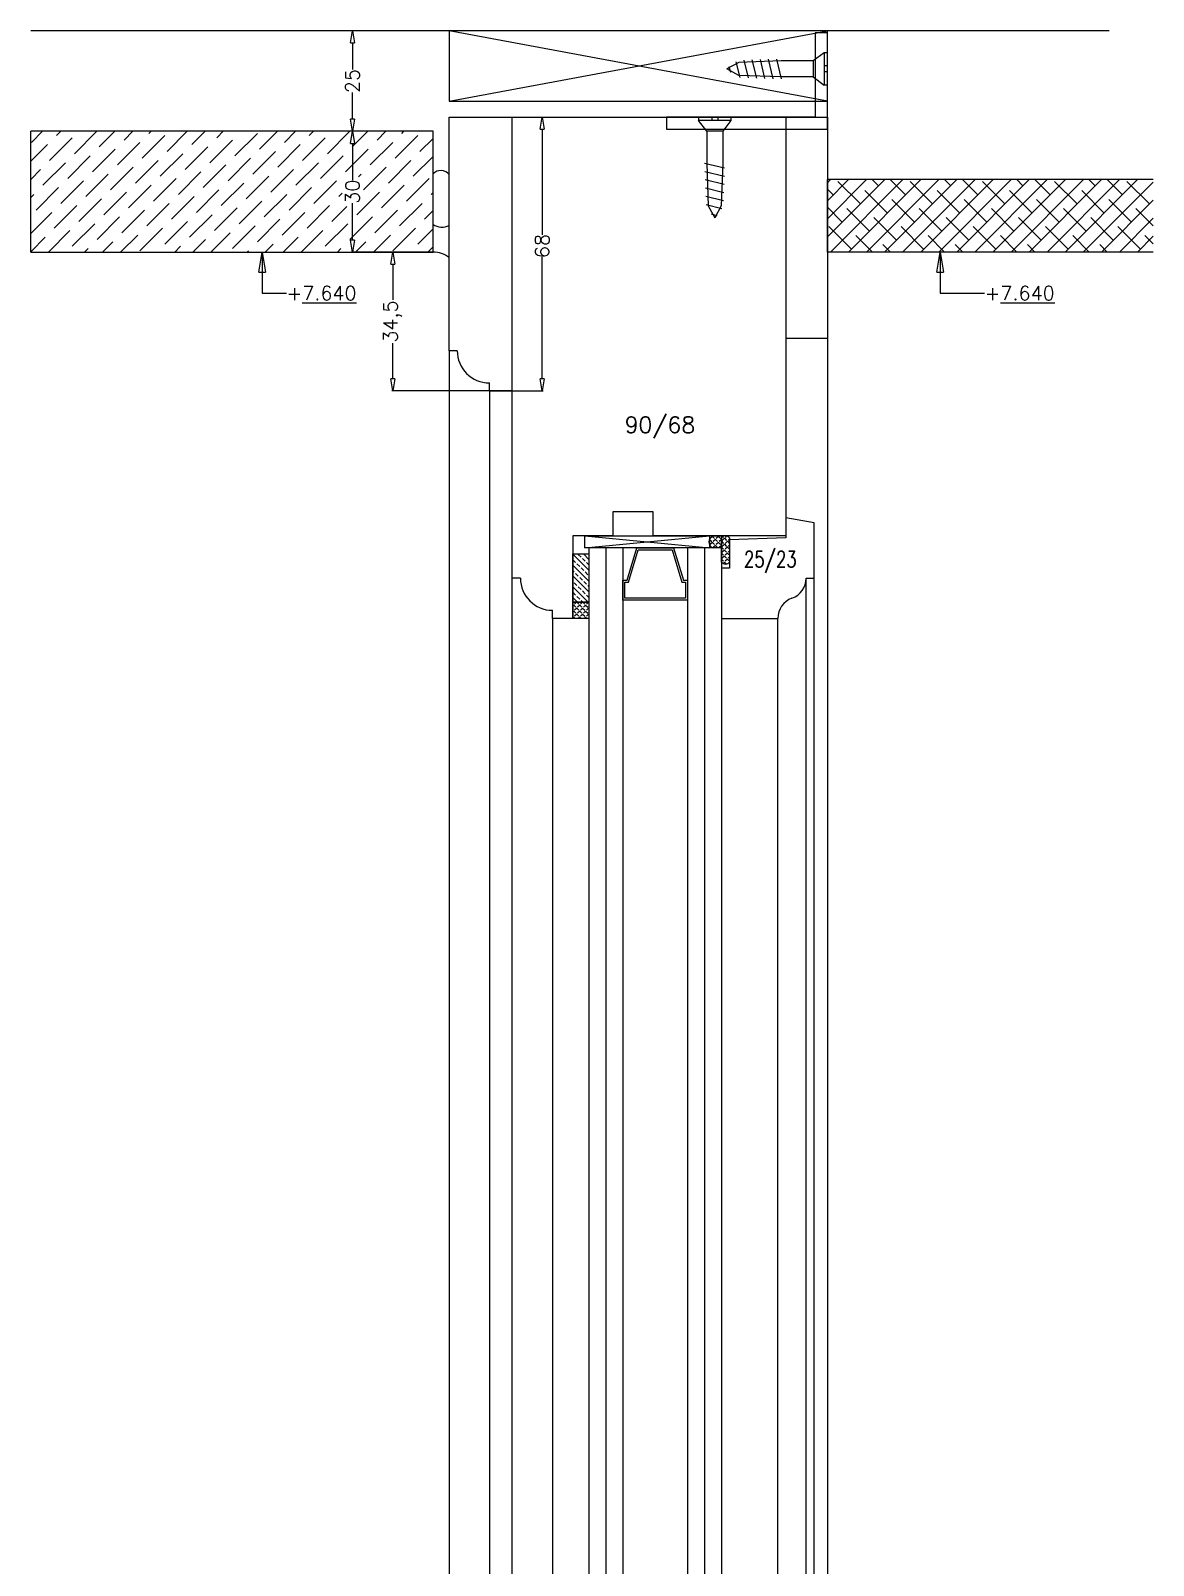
# Model space of a CAD drawing. Header units: millimetres. Extents: x 2806 to 10642, y -276 to 6064.
# Drawn here: x 8801.4 to 9080.4, y 5290.4 to 5671.6 of the extents above; entities that cross this region are included whole.
import ezdxf
from ezdxf.enums import TextEntityAlignment as Align

# ---------------------------------------------------------------- set-up
doc = ezdxf.new("R2010")
doc.units = ezdxf.units.MM
doc.layers.get('0').update_dxf_attribs({"color": 250})
doc.layers.add('dim', color=7, linetype='Continuous')
doc.styles.add('romans', font='romans.shx')
doc.dimstyles.new('Ech 1-1', dxfattribs={"dimtxt": 3.5, "dimasz": 3, "dimexe": 0.25, "dimexo": 0, "dimgap": 0.01, "dimtad": 0, "dimdec": 8, "dimzin": 12, "dimtxsty": 'romans', "dimblk": 'CLOSEDBLANK', "dimcen": 2.5, "dimclrd": 9, "dimclre": 9, "dimclrt": 6, "dimadec": 4, "dimazin": 3, "dimtfac": 1, "dimtdec": 8, "dimtmove": 0, "dimatfit": 3, "dimldrblk": 'CLOSEDBLANK', "dimfxl": 1, "dimarcsym": 0})

# ---------------------------------------------------------------- blocks, each defined once
blk = doc.blocks.new('_ClosedBlank')
at = {"color": 0, "linetype": 'ByBlock', "lineweight": -2}
for p, q in [((-1, 0.167), (0, 0)), ((-1, 0.167), (-1, -0.167)), ((0, 0), (-1, -0.167))]:
    blk.add_line(p, q, dxfattribs=at)
blk = doc.blocks.new('*D69')
at = {"layer": 'Defpoints', "color": 0, "transparency": 16777216}
for p in [(8901.44, 5646.62), (8881.44, 5616.62), (8901.44, 5616.62)]:
    blk.add_point(p, dxfattribs=at)
at = {"layer": 'dim', "color": 9, "lineweight": -2, "transparency": 16777216}
for p, q in [((8901.44, 5646.62), (8881.19, 5646.62)), ((8881.44, 5643.62), (8881.44, 5634.47)), ((8881.44, 5619.62), (8881.44, 5628.78)), ((8901.44, 5616.62), (8881.19, 5616.62))]:
    blk.add_line(p, q, dxfattribs=at)
at = {"layer": 'dim', "color": 9, "lineweight": -2, "transparency": 16777216, "xscale": 3, "yscale": 3, "zscale": 3}
for p, rotation in [((8881.44, 5646.62), 90), ((8881.44, 5616.62), 270)]:
    blk.add_blockref('_ClosedBlank', p, dxfattribs=dict(at, rotation=rotation))
at = {"layer": 'dim', "color": 6, "transparency": 16777216, "insert": (8881.44, 5631.62), "char_height": 3.5, "attachment_point": 5, "rotation": 90, "style": 'romans'}
blk.add_mtext('30', dxfattribs=at)
blk = doc.blocks.new('*D17')
at = {"layer": 'Defpoints', "color": 0, "transparency": 16777216}
for p in [(8891.41, 5616.62), (8901.44, 5616.62), (8915.44, 5582.12)]:
    blk.add_point(p, dxfattribs=at)
at = {"layer": 'dim', "color": 9, "lineweight": -2, "transparency": 16777216}
for p, q in [((8901.44, 5616.62), (8891.16, 5616.62)), ((8891.41, 5613.62), (8891.41, 5604.72)), ((8891.41, 5585.12), (8891.41, 5594.03)), ((8915.44, 5582.12), (8891.16, 5582.12))]:
    blk.add_line(p, q, dxfattribs=at)
at = {"layer": 'dim', "color": 9, "lineweight": -2, "transparency": 16777216, "xscale": 3, "yscale": 3, "zscale": 3}
for p, rotation in [((8891.41, 5616.62), 90), ((8891.41, 5582.12), 270)]:
    blk.add_blockref('_ClosedBlank', p, dxfattribs=dict(at, rotation=rotation))
at = {"layer": 'dim', "color": 6, "transparency": 16777216, "insert": (8891.41, 5599.37), "char_height": 3.5, "attachment_point": 5, "rotation": 90, "style": 'romans'}
blk.add_mtext('34,5', dxfattribs=at)
blk = doc.blocks.new('*D70')
at = {"layer": 'Defpoints', "color": 0, "transparency": 16777216}
for p in [(8881.44, 5671.62), (8905.44, 5671.62), (8901.44, 5646.62)]:
    blk.add_point(p, dxfattribs=at)
at = {"layer": 'dim', "color": 9, "lineweight": -2, "transparency": 16777216}
for p, q in [((8905.44, 5671.62), (8881.19, 5671.62)), ((8881.44, 5668.62), (8881.44, 5661.97)), ((8881.44, 5649.62), (8881.44, 5656.28)), ((8901.44, 5646.62), (8881.19, 5646.62))]:
    blk.add_line(p, q, dxfattribs=at)
at = {"layer": 'dim', "color": 9, "lineweight": -2, "transparency": 16777216, "xscale": 3, "yscale": 3, "zscale": 3}
for p, rotation in [((8881.44, 5671.62), 90), ((8881.44, 5646.62), 270)]:
    blk.add_blockref('_ClosedBlank', p, dxfattribs=dict(at, rotation=rotation))
at = {"layer": 'dim', "color": 6, "transparency": 16777216, "insert": (8881.44, 5659.12), "char_height": 3.5, "attachment_point": 5, "rotation": 90, "style": 'romans'}
blk.add_mtext('25', dxfattribs=at)
blk = doc.blocks.new('*D18')
at = {"layer": 'Defpoints', "color": 0, "transparency": 16777216}
for p in [(8905.44, 5650.12), (8928.56, 5650.12), (8915.44, 5582.12)]:
    blk.add_point(p, dxfattribs=at)
at = {"layer": 'dim', "color": 9, "lineweight": -2, "transparency": 16777216}
for p, q in [((8905.44, 5650.12), (8928.81, 5650.12)), ((8928.56, 5647.12), (8928.56, 5620.88)), ((8928.56, 5585.12), (8928.56, 5615.36)), ((8915.44, 5582.12), (8928.81, 5582.12))]:
    blk.add_line(p, q, dxfattribs=at)
at = {"layer": 'dim', "color": 9, "lineweight": -2, "transparency": 16777216, "xscale": 3, "yscale": 3, "zscale": 3}
for p, rotation in [((8928.56, 5650.12), 90), ((8928.56, 5582.12), 270)]:
    blk.add_blockref('_ClosedBlank', p, dxfattribs=dict(at, rotation=rotation))
at = {"layer": 'dim', "color": 6, "transparency": 16777216, "insert": (8928.56, 5618.12), "char_height": 3.5, "attachment_point": 5, "rotation": 90, "style": 'romans'}
blk.add_mtext('68', dxfattribs=at)

msp = doc.modelspace()

# ---------------------------------------------------------------- linework, layer by layer
for p, q in [((9069.4356346, 5671.62238441), (8801.4356346, 5671.62238441)), ((8999.4356346, 5654.12238441), (8905.4356346, 5671.62238441)), ((8905.4356346, 5654.12238441), (8999.4356346, 5671.62238441)), ((8999.4356346, 5671.62238441), (8905.4356346, 5671.62238441)), ((8905.4356346, 5671.62238441), (8905.4356346, 5654.12238441)), ((8999.4356346, 5671.12238441), (8996.4356346, 5671.12238441)), ((8996.4356346, 5671.12238441), (8996.4356346, 5650.12238441)), ((8999.4356346, 5654.12238441), (8999.4356346, 5671.62238441)), ((8999.4356346, 5647.12238441), (8999.4356346, 5671.12238441)), ((8998.6356346, 5666.12238441), (8995.9356346, 5664.12238441)), ((8998.6356346, 5666.12238441), (8998.6356346, 5658.12238441)), ((8999.4356346, 5666.12238441), (8998.6356346, 5666.12238441)), ((8999.4356346, 5662.87238441), (8999.4356346, 5666.12238441)), ((8977.39112632, 5663.74579048), (8974.4356346, 5662.12238441)), ((8977.39112632, 5660.49897835), (8974.4356346, 5662.12238441)), ((8975.47044533, 5661.26324546), (8974.99546873, 5662.64027112)), ((8977.76534224, 5659.98529456), (8976.77896264, 5663.92164225)), ((8987.9356346, 5664.12238441), (8977.39112632, 5663.74579048)), ((8979.81953914, 5659.91192953), (8978.74401, 5664.2944271)), ((8981.87373604, 5659.83856451), (8980.7690951, 5664.3667524)), ((8983.92793295, 5659.76519949), (8982.7941802, 5664.4390777)), ((8985.98212985, 5659.69183446), (8984.8192653, 5664.51140301)), ((8988.03554446, 5659.62238441), (8986.84435041, 5664.58372831)), ((8995.9356346, 5664.12238441), (8987.9356346, 5664.12238441)), ((8995.9356346, 5664.12238441), (8995.9356346, 5660.12238441)), ((8999.4356346, 5662.87238441), (8998.6356346, 5662.87238441)), ((8987.9356346, 5660.12238441), (8977.39112632, 5660.49897835)), ((8995.9356346, 5660.12238441), (8987.9356346, 5660.12238441)), ((8995.9356346, 5660.12238441), (8998.6356346, 5658.12238441)), ((8999.4356346, 5661.37238441), (8998.6356346, 5661.37238441)), ((8999.4356346, 5658.12238441), (8998.6356346, 5658.12238441)), ((8999.4356346, 5658.12238441), (8999.4356346, 5661.37238441)), ((8905.4356346, 5654.12238441), (8999.4356346, 5654.12238441)), ((8801.43580551, 5616.62238441), (8801.43580551, 5646.62238441)), ((8901.43580551, 5646.62238441), (8801.43580551, 5646.62238441)), ((8901.43580551, 5616.62238441), (8901.43580551, 5646.62238441)), ((8905.4356346, 5592.12238441), (8905.4356346, 5650.12238441)), ((8905.4356346, 5650.12238441), (8999.4356346, 5650.12238441)), ((8921.1356346, 5535.62238441), (8921.1356346, 5650.12238441)), ((8959.4356346, 5650.12238441), (8959.4356346, 5647.12238441)), ((8996.4356346, 5650.12238441), (8959.4356346, 5650.12238441)), ((8959.4356346, 5647.12238441), (8999.4356346, 5647.12238441)), ((8967.4356346, 5650.12238441), (8970.6856346, 5650.12238441)), ((8967.4356346, 5650.12238441), (8967.4356346, 5649.32238441)), ((8975.4356346, 5649.32238441), (8967.4356346, 5649.32238441)), ((8969.4356346, 5646.62238441), (8967.4356346, 5649.32238441)), ((8973.4356346, 5646.62238441), (8969.4356346, 5646.62238441)), ((8969.4356346, 5646.62238441), (8969.4356346, 5638.62238441)), ((8970.6856346, 5650.12238441), (8970.6856346, 5649.32238441)), ((8972.1856346, 5650.12238441), (8975.4356346, 5650.12238441)), ((8972.1856346, 5650.12238441), (8972.1856346, 5649.32238441)), ((8975.4356346, 5649.32238441), (8973.4356346, 5646.62238441)), ((8973.4356346, 5646.62238441), (8973.4356346, 5638.62238441)), ((8975.4356346, 5650.12238441), (8975.4356346, 5649.32238441)), ((8989.1356346, 5650.12238441), (8989.1356346, 5546.12238441)), ((8999.4356346, 5650.12238441), (8999.4356346, 5595.12238441)), ((8968.9356346, 5638.72229427), (8973.8969785, 5637.53110022)), ((8969.00508465, 5636.66887966), (8973.82465319, 5635.50601512)), ((8969.4356346, 5638.62238441), (8969.81222854, 5628.07787614)), ((8973.4356346, 5638.62238441), (8973.05904067, 5628.07787614)), ((8969.07844968, 5634.61468276), (8973.75232789, 5633.48093002)), ((8969.1518147, 5632.56048586), (8973.68000259, 5631.45584491)), ((9080.4356346, 5634.62238441), (8999.4356346, 5634.62238441)), ((8999.4356346, 5616.62238441), (8999.4356346, 5634.62238441)), ((8969.22517972, 5630.50628896), (8973.60767728, 5629.43075981)), ((8969.29854474, 5628.45209205), (8973.23489244, 5627.46571245)), ((8969.81222854, 5628.07787614), (8971.4356346, 5625.12238441)), ((8973.05904067, 5628.07787614), (8971.4356346, 5625.12238441)), ((8970.57649565, 5626.15719514), (8971.95352131, 5625.68221854)), ((8801.43580551, 5616.62238441), (8901.43580551, 5616.62238441)), ((9080.4356346, 5616.62238441), (8999.4356346, 5616.62238441)), ((8999.4356346, 5595.12238441), (8989.1356346, 5595.12238441)), ((8999.4356346, 5595.12238441), (8999.4356346, 4978.62238441)), ((8907.4356346, 5592.12238441), (8905.4356346, 5592.12238441)), ((8905.4356346, 5592.12238441), (8905.4356346, 4969.62238441)), ((8915.4356346, 5582.12238441), (8915.4356346, 5584.12238441)), ((8921.1356346, 5582.12238441), (8915.4356346, 5582.12238441)), ((8915.4356346, 5582.12238441), (8915.4356346, 4971.53321244)), ((8956.1356346, 5552.12238441), (8946.1356346, 5552.12238441)), ((8946.1356346, 5552.12238441), (8946.1356346, 5546.12238441)), ((8956.1356346, 5546.12238441), (8956.1356346, 5552.12238441)), ((8996.1356346, 5549.37238441), (8989.1356346, 5550.62238441)), ((8989.1356346, 5550.62238441), (8989.1356346, 5545.62238441)), ((8996.1356346, 5535.62238441), (8996.1356346, 5549.37238441)), ((8946.1356346, 5546.12238441), (8936.1356346, 5546.12238441)), ((8936.1356346, 5546.12238441), (8936.1356346, 5525.62238441)), ((8939.1356346, 5543.12238441), (8970.1356346, 5546.12238441)), ((8939.1356346, 5546.12238441), (8970.1356346, 5543.12238441)), ((8939.1356346, 5543.12238441), (8939.1356346, 5546.12238441)), ((8939.1356346, 5546.12238441), (8970.1356346, 5546.12238441)), ((8989.1356346, 5546.12238441), (8956.1356346, 5546.12238441)), ((8970.1356346, 5546.12238441), (8970.1356346, 5543.12238441)), ((8971.1356346, 5546.12238441), (8973.1356346, 5546.12238441)), ((8973.1356346, 5546.12238441), (8973.1356346, 5543.12238441)), ((8973.1356346, 5539.62238441), (8973.1356346, 5545.61158486)), ((8989.1356346, 5545.62238441), (8975.1356346, 5545.12238441)), ((8975.1356346, 5545.61158486), (8975.1356346, 5539.62238441)), ((8975.1356346, 5545.12238441), (8975.1356346, 5538.12238441)), ((8936.1356346, 5541.62238441), (8940.1356346, 5541.62238441)), ((8936.1356346, 5529.62238441), (8936.1356346, 5541.62238441)), ((8970.1356346, 5543.12238441), (8939.1356346, 5543.12238441)), ((8973.1356346, 5543.12238441), (8940.1356346, 5543.12238441)), ((8940.1356346, 5543.12238441), (8940.1356346, 5005.12238441)), ((8940.1356346, 5541.62238441), (8940.1356346, 5529.62238441)), ((8944.3856346, 5543.12238441), (8944.3856346, 5005.12238441)), ((8948.6356346, 5543.12238441), (8948.6356346, 5005.12238441)), ((8949.63517434, 5535.12272962), (8952.06850512, 5543.12272962)), ((8949.99071336, 5534.62272962), (8952.42404414, 5542.62272962)), ((8952.06850512, 5543.12272962), (8961.20184356, 5543.12272962)), ((8952.42404414, 5542.62272962), (8960.84630454, 5542.62272962)), ((8960.84630454, 5542.62272962), (8963.27963533, 5534.62272962)), ((8961.20184356, 5543.12272962), (8963.63517434, 5535.12272962)), ((8964.6356346, 5543.12238441), (8964.6356346, 5005.12238441)), ((8968.8856346, 5543.12238441), (8968.8856346, 5005.12238441)), ((8973.1356346, 5543.12238441), (8971.1356346, 5543.12238441)), ((8973.1356346, 5543.12238441), (8973.1356346, 5005.12238441)), ((8975.1356346, 5538.12238441), (8973.1356346, 5538.12238441)), ((8973.1356346, 5538.12238441), (8973.1356346, 5525.62238441)), ((8923.1356346, 5535.62238441), (8921.1356346, 5535.62238441)), ((8921.1356346, 5012.62238441), (8921.1356346, 5535.62238441)), ((8948.63517434, 5530.12272962), (8948.63517434, 5535.12272962)), ((8948.63517434, 5535.12272962), (8949.63517434, 5535.12272962)), ((8949.13517434, 5530.62272962), (8949.13517434, 5534.62272962)), ((8949.13517434, 5534.62272962), (8949.99071336, 5534.62272962)), ((8963.27963533, 5534.62272962), (8964.13517434, 5534.62272962)), ((8963.63517434, 5535.12272962), (8964.63517434, 5535.12272962)), ((8964.13517434, 5534.62272962), (8964.13517434, 5530.62272962)), ((8964.63517434, 5535.12272962), (8964.63517434, 5530.12272962)), ((8994.1356346, 5535.62238441), (8996.1356346, 5535.62238441)), ((8994.1356346, 5012.62238441), (8994.1356346, 5535.38929015)), ((8996.1356346, 5012.62238441), (8996.1356346, 5535.62238441)), ((8936.1356346, 5529.62238441), (8940.1356346, 5529.62238441)), ((8936.1356346, 5525.62238441), (8936.1356346, 5529.62238441)), ((8940.1356346, 5529.62238441), (8936.1356346, 5529.62238441)), ((8940.1356346, 5529.62238441), (8940.1356346, 5525.62238441)), ((8964.63517434, 5530.12272962), (8948.63517434, 5530.12272962)), ((8964.13517434, 5530.62272962), (8949.13517434, 5530.62272962)), ((8931.1356346, 5525.62238441), (8931.1356346, 5527.62238441)), ((8936.1356346, 5525.62238441), (8931.1356346, 5525.62238441)), ((8931.1356346, 5525.62238441), (8931.1356346, 5022.62238441)), ((8940.1356346, 5525.62238441), (8936.1356346, 5525.62238441)), ((8973.1356346, 5525.62238441), (8987.1356346, 5525.62238441)), ((8987.1356346, 5022.62238441), (8987.1356346, 5525.62238441))]:
    msp.add_line(p, q)
at = {"linetype": 'Continuous'}
for p, q in [((8801.64984862, 5643.87294472), (8804.39928831, 5646.62238441)), ((8807.8237747, 5645.55674275), (8808.88941637, 5646.62238441)), ((8812.31390277, 5641.06661468), (8817.8696725, 5646.62238441)), ((8818.48782885, 5642.75041271), (8822.35980056, 5646.62238441)), ((8824.66175493, 5644.43421073), (8826.84992862, 5646.62238441)), ((8830.83568102, 5646.11800875), (8831.34005668, 5646.62238441)), ((8835.32580908, 5641.62788069), (8840.3203128, 5646.62238441)), ((8841.49973516, 5643.31167872), (8844.81044086, 5646.62238441)), ((8847.67366124, 5644.99547674), (8849.30056892, 5646.62238441)), ((8858.33771539, 5642.1891467), (8862.7709531, 5646.62238441)), ((8864.51164147, 5643.87294472), (8867.26108116, 5646.62238441)), ((8870.68556755, 5645.55674275), (8871.75120922, 5646.62238441)), ((8875.17569561, 5641.06661468), (8880.73146534, 5646.62238441)), ((8881.3496217, 5642.75041271), (8885.2215934, 5646.62238441)), ((8887.52354778, 5644.43421073), (8889.71172146, 5646.62238441)), ((8893.69747386, 5646.11800875), (8894.20184952, 5646.62238441)), ((8801.43580551, 5639.16877355), (8805.57871067, 5643.31167872)), ((8806.13997668, 5639.38281666), (8811.75263676, 5644.99547674)), ((8822.97795691, 5638.26028465), (8828.59061698, 5643.87294472)), ((8829.15188299, 5639.94408267), (8834.76454307, 5645.55674275)), ((8839.81593714, 5637.13775263), (8845.42859721, 5642.75041271)), ((8845.98986322, 5638.82155065), (8851.6025233, 5644.43421073)), ((8852.1637893, 5640.50534868), (8857.77644938, 5646.11800875)), ((8862.82784345, 5637.69901864), (8868.44050352, 5643.31167872)), ((8869.00176953, 5639.38281666), (8874.61442961, 5644.99547674)), ((8885.83974976, 5638.26028465), (8891.45240983, 5643.87294472)), ((8892.01367584, 5639.94408267), (8897.62633592, 5645.55674275)), ((8898.18760192, 5641.62788069), (8901.43580551, 5644.87608428)), ((8804.45617866, 5633.20889058), (8810.06883874, 5638.82155065)), ((8810.63010474, 5634.8926886), (8816.24276482, 5640.50534868)), ((8816.80403083, 5636.57648662), (8822.4166909, 5642.1891467)), ((8827.46808497, 5633.77015659), (8833.08074505, 5639.38281666)), ((8833.64201105, 5635.45395461), (8839.25467113, 5641.06661468)), ((8850.47999128, 5634.33142259), (8856.09265136, 5639.94408267)), ((8856.65391736, 5636.01522062), (8862.26657744, 5641.62788069)), ((8867.31797151, 5633.20889058), (8872.93063158, 5638.82155065)), ((8873.49189759, 5634.8926886), (8879.10455767, 5640.50534868)), ((8879.66582367, 5636.57648662), (8885.27848375, 5642.1891467)), ((8890.32987782, 5633.77015659), (8895.94253789, 5639.38281666)), ((8896.5038039, 5635.45395461), (8901.43580551, 5640.38595621)), ((8801.43580551, 5634.67864549), (8803.89491265, 5637.13775263)), ((8815.1202328, 5630.40256054), (8820.73289288, 5636.01522062)), ((8821.29415889, 5632.08635856), (8826.90681896, 5637.69901864)), ((8831.95821303, 5629.28002853), (8837.57087311, 5634.8926886)), ((8838.13213911, 5630.96382655), (8843.74479919, 5636.57648662)), ((8844.3060652, 5632.64762457), (8849.91872527, 5638.26028465)), ((8854.97011934, 5629.84129453), (8860.58277942, 5635.45395461)), ((8861.14404542, 5631.52509256), (8866.7567055, 5637.13775263)), ((8882.91018286, 5635.33071775), (8883.59468573, 5636.01522062)), ((8884.15595173, 5632.08635856), (8889.76861181, 5637.69901864)), ((8894.82000588, 5629.28002853), (8900.43266595, 5634.8926886)), ((8802.77238064, 5627.0349645), (8808.38504071, 5632.64762457)), ((8808.94630672, 5628.71876252), (8814.5589668, 5634.33142259)), ((8819.61036086, 5625.91243248), (8825.22302094, 5631.52509256)), ((8825.78428695, 5627.5962305), (8831.39694702, 5633.20889058)), ((8842.62226717, 5626.47369849), (8848.23492725, 5632.08635856)), ((8848.79619326, 5628.15749651), (8854.40885333, 5633.77015659)), ((8865.63417348, 5627.0349645), (8871.24683356, 5632.64762457)), ((8871.80809957, 5628.71876252), (8877.42075964, 5634.33142259)), ((8877.98202565, 5630.40256054), (8878.82016241, 5631.2406973)), ((8882.47215371, 5625.91243248), (8888.08481379, 5631.52509256)), ((8888.64607979, 5627.5962305), (8894.25873987, 5633.20889058)), ((8900.99393196, 5630.96382655), (8901.43580551, 5631.40570009)), ((8999.4356346, 5633.84632113), (9000.21169789, 5634.62238441)), ((8999.4356346, 5629.35619307), (9004.70182595, 5634.62238441)), ((8999.4356346, 5624.86606501), (9009.19195401, 5634.62238441)), ((8999.4356346, 5620.37593695), (9013.68208207, 5634.62238441)), ((9000.8991104, 5630.81966887), (8999.4356346, 5632.28314467)), ((9000.17221013, 5616.62238441), (9018.17221013, 5634.62238441)), ((9007.63430249, 5628.57460484), (9002.02164242, 5634.18726492)), ((9004.66233819, 5616.62238441), (9022.66233819, 5634.62238441)), ((9014.36949459, 5626.32954081), (9008.75683451, 5631.94220089)), ((9009.15246625, 5616.62238441), (9027.15246625, 5634.62238441)), ((9012.12443056, 5633.0647329), (9010.56677904, 5634.62238441)), ((9013.64259431, 5616.62238441), (9031.64259431, 5634.62238441)), ((9018.85962265, 5630.81966887), (9015.0569071, 5634.62238441)), ((9018.13272237, 5616.62238441), (9036.13272237, 5634.62238441)), ((9025.59481474, 5628.57460484), (9019.98215466, 5634.18726492)), ((9022.62285043, 5616.62238441), (9040.62285043, 5634.62238441)), ((9032.33000683, 5626.32954081), (9026.71734675, 5631.94220089)), ((9027.11297849, 5616.62238441), (9045.11297849, 5634.62238441)), ((9030.0849428, 5633.0647329), (9028.52729129, 5634.62238441)), ((9031.60310655, 5616.62238441), (9049.60310655, 5634.62238441)), ((9036.82013489, 5630.81966887), (9033.01741935, 5634.62238441)), ((9036.09323461, 5616.62238441), (9054.09323461, 5634.62238441)), ((9043.55532698, 5628.57460484), (9037.9426669, 5634.18726492)), ((9040.58336267, 5616.62238441), (9058.58336267, 5634.62238441)), ((9050.29051907, 5626.32954081), (9044.67785899, 5631.94220089)), ((9045.07349073, 5616.62238441), (9063.07349073, 5634.62238441)), ((9048.04545504, 5633.0647329), (9046.48780353, 5634.62238441)), ((9049.56361879, 5616.62238441), (9067.56361879, 5634.62238441)), ((9054.78064713, 5630.81966887), (9050.97793159, 5634.62238441)), ((9054.05374685, 5616.62238441), (9072.05374685, 5634.62238441)), ((9061.51583922, 5628.57460484), (9055.90317915, 5634.18726492)), ((9058.54387491, 5616.62238441), (9076.54387491, 5634.62238441)), ((9068.25103131, 5626.32954081), (9062.63837124, 5631.94220089)), ((9063.03400297, 5616.62238441), (9080.4356346, 5634.02401604)), ((9066.00596728, 5633.0647329), (9064.44831577, 5634.62238441)), ((9072.74115937, 5630.81966887), (9068.93844383, 5634.62238441)), ((9079.47635146, 5628.57460484), (9073.86369139, 5634.18726492)), ((8801.43580551, 5630.18851743), (8802.21111463, 5630.96382655)), ((8807.2625087, 5622.54483644), (8812.87516877, 5628.15749651)), ((8813.43643478, 5624.22863446), (8819.04909486, 5629.84129453)), ((8830.27441501, 5623.10610244), (8835.88707508, 5628.71876252)), ((8836.44834109, 5624.78990047), (8842.06100117, 5630.40256054)), ((8847.11239523, 5621.98357043), (8852.72505531, 5627.5962305)), ((8853.28632132, 5623.66736845), (8858.89898139, 5629.28002853)), ((8859.4602474, 5625.35116647), (8865.07290748, 5630.96382655)), ((8870.12430154, 5622.54483644), (8875.73696162, 5628.15749651)), ((8876.29822763, 5624.22863446), (8879.98364425, 5627.91405108)), ((8893.13620786, 5623.10610244), (8898.74886793, 5628.71876252)), ((9003.14417443, 5624.08447678), (8999.4356346, 5627.79301661)), ((9009.87936652, 5621.83941275), (9004.26670645, 5627.45207283)), ((9021.10468668, 5624.08447678), (9015.4920266, 5629.69713686)), ((9027.83987877, 5621.83941275), (9022.22721869, 5627.45207283)), ((9039.06519892, 5624.08447678), (9033.45253884, 5629.69713686)), ((9045.80039101, 5621.83941275), (9040.18773093, 5627.45207283)), ((9057.02571116, 5624.08447678), (9051.41305108, 5629.69713686)), ((9063.76090325, 5621.83941275), (9058.14824318, 5627.45207283)), ((9067.52413104, 5616.62238441), (9080.4356346, 5629.53388798)), ((9074.9862234, 5624.08447678), (9069.37356333, 5629.69713686)), ((9080.4356346, 5623.12519364), (9076.10875542, 5627.45207283)), ((8801.43580551, 5621.2082613), (8806.70124269, 5626.47369849)), ((8811.75263676, 5618.05470837), (8817.36529683, 5623.66736845)), ((8817.92656284, 5619.7385064), (8823.53922292, 5625.35116647)), ((8824.10048892, 5621.42230442), (8829.713149, 5627.0349645)), ((8834.76454307, 5618.61597438), (8840.37720314, 5624.22863446)), ((8840.93846915, 5620.2997724), (8846.55112923, 5625.91243248)), ((8857.77644938, 5619.17724039), (8863.38910945, 5624.78990047)), ((8863.95037546, 5620.86103841), (8869.56303554, 5626.47369849)), ((8874.61442961, 5618.05470837), (8880.22708968, 5623.66736845)), ((8880.78835569, 5619.7385064), (8886.40101576, 5625.35116647)), ((8886.96228177, 5621.42230442), (8892.57494185, 5627.0349645)), ((8899.31013394, 5624.78990047), (8901.43580551, 5626.91557203)), ((9016.61455862, 5619.59434872), (9011.00189854, 5625.2070088)), ((9034.57507086, 5619.59434872), (9028.96241078, 5625.2070088)), ((9052.5355831, 5619.59434872), (9046.92292302, 5625.2070088)), ((9070.49609534, 5619.59434872), (9064.88343527, 5625.2070088)), ((9072.0142591, 5616.62238441), (9080.4356346, 5625.04375992)), ((8801.43580551, 5616.71813324), (8805.01744467, 5620.2997724)), ((8805.83018474, 5616.62238441), (8811.19137075, 5621.98357043)), ((8823.79069698, 5616.62238441), (8828.02935098, 5620.86103841)), ((8828.59061698, 5616.93217636), (8834.20327706, 5622.54483644)), ((8841.75120922, 5616.62238441), (8844.8673312, 5619.7385064)), ((8846.24133728, 5616.62238441), (8851.04125729, 5621.42230442)), ((8851.6025233, 5617.49344237), (8857.21518337, 5623.10610244)), ((8864.20184952, 5616.62238441), (8867.87923751, 5620.2997724)), ((8868.69197758, 5616.62238441), (8874.0531636, 5621.98357043)), ((8886.65248983, 5616.62238441), (8890.89114382, 5620.86103841)), ((8891.45240983, 5616.93217636), (8897.06506991, 5622.54483644)), ((8897.62633592, 5618.61597438), (8901.43580551, 5622.42544397)), ((9005.38923846, 5617.34928469), (8999.77657839, 5622.96194477)), ((9010.6062668, 5616.62238441), (9006.51177048, 5620.71688074)), ((9023.34975071, 5617.34928469), (9017.73709063, 5622.96194477)), ((9028.56677904, 5616.62238441), (9024.47228272, 5620.71688074)), ((9041.31026295, 5617.34928469), (9035.69760287, 5622.96194477)), ((9046.52729129, 5616.62238441), (9042.43279496, 5620.71688074)), ((9059.27077519, 5617.34928469), (9053.65811512, 5622.96194477)), ((9064.48780353, 5616.62238441), (9060.39330721, 5620.71688074)), ((9077.23128743, 5617.34928469), (9071.61862736, 5622.96194477)), ((9076.50438716, 5616.62238441), (9080.4356346, 5620.55363186)), ((9080.4356346, 5618.63506558), (9078.35381945, 5620.71688074)), ((8814.81044086, 5616.62238441), (8815.68149881, 5617.49344237)), ((8819.30056892, 5616.62238441), (8821.85542489, 5619.17724039)), ((8837.26108116, 5616.62238441), (8838.69340512, 5618.05470837)), ((8855.2215934, 5616.62238441), (8855.53138535, 5616.93217636)), ((8859.71172146, 5616.62238441), (8861.70531143, 5618.61597438)), ((8877.67223371, 5616.62238441), (8878.54329166, 5617.49344237)), ((8882.16236177, 5616.62238441), (8884.71721774, 5619.17724039)), ((8900.12287401, 5616.62238441), (8901.43580551, 5617.93531591)), ((9015.09639486, 5616.62238441), (9013.24696257, 5618.47181671)), ((9033.0569071, 5616.62238441), (9031.20747481, 5618.47181671)), ((9051.01741935, 5616.62238441), (9049.16798705, 5618.47181671)), ((9068.97793159, 5616.62238441), (9067.1284993, 5618.47181671)), ((8970.13670197, 5545.22591459), (8970.07983687, 5545.16904949)), ((8970.13670197, 5545.22591459), (8970.67551733, 5544.68709922)), ((8970.8775731, 5545.96678572), (8970.33875773, 5545.42797035)), ((8970.8775731, 5544.48504346), (8970.33875773, 5543.94622809)), ((8970.8775731, 5545.96678572), (8971.41638846, 5545.42797035)), ((8970.8775731, 5544.48504346), (8971.41638846, 5543.94622809)), ((8971.61844423, 5545.22591459), (8971.07962886, 5544.68709922)), ((8971.61844423, 5543.74417233), (8971.07962886, 5543.20535696)), ((8971.61844423, 5545.22591459), (8972.15725959, 5544.68709922)), ((8971.61844423, 5543.74417233), (8972.15725959, 5543.20535696)), ((8972.35931536, 5545.96678572), (8971.82049999, 5545.42797035)), ((8972.35931536, 5544.48504346), (8971.82049999, 5543.94622809)), ((8972.35931536, 5545.96678572), (8972.89813072, 5545.42797035)), ((8972.35931536, 5544.48504346), (8972.89813072, 5543.94622809)), ((8973.10018649, 5545.22591459), (8972.56137112, 5544.68709922)), ((8973.10018649, 5543.74417233), (8972.56137112, 5543.20535696)), ((8973.10018649, 5545.22591459), (8973.1356346, 5545.19046647)), ((8973.10018649, 5543.74417233), (8973.1356346, 5543.70872421)), ((8973.1356346, 5544.76349743), (8973.63900185, 5544.26013018)), ((8973.84105762, 5545.53981668), (8973.30224225, 5545.00100131)), ((8973.84105762, 5544.05807442), (8973.30224225, 5543.51925905)), ((8973.45989984, 5545.92097445), (8973.63900185, 5545.74187244)), ((8973.84105762, 5545.53981668), (8974.37987298, 5545.00100131)), ((8973.84105762, 5544.05807442), (8974.37987298, 5543.51925905)), ((8974.39587739, 5546.09463645), (8974.04311338, 5545.74187244)), ((8974.58192875, 5544.79894555), (8974.04311338, 5544.26013018)), ((8974.58192875, 5544.79894555), (8975.12074411, 5544.26013018)), ((8975.1356346, 5545.3526514), (8974.78398451, 5545.00100131)), ((8975.1356346, 5543.87090914), (8974.78398451, 5543.51925905)), ((8936.1356346, 5541.5761789), (8940.1356346, 5537.5761789)), ((8936.19025457, 5540.17452052), (8936.86377377, 5539.50100131)), ((8937.53729298, 5541.52155894), (8938.21081219, 5540.84803973)), ((8938.5475718, 5540.51128012), (8939.22109101, 5539.83776091)), ((8938.78350592, 5541.62238441), (8940.1356346, 5540.27025574)), ((8940.13054434, 5541.62238441), (8940.1356346, 5541.61729415)), ((8973.1356346, 5543.28175517), (8973.63900185, 5542.77838792)), ((8973.1356346, 5541.80001291), (8973.63900185, 5541.29664566)), ((8973.1356346, 5540.31827065), (8973.63900185, 5539.8149034)), ((8973.84105762, 5542.57633216), (8973.30224225, 5542.03751679)), ((8973.84105762, 5541.0945899), (8973.30224225, 5540.55577453)), ((8973.84105762, 5539.61284764), (8973.51535246, 5539.28714248)), ((8973.84105762, 5542.57633216), (8974.37987298, 5542.03751679)), ((8973.84105762, 5541.0945899), (8974.37987298, 5540.55577453)), ((8973.84105762, 5539.61284764), (8974.31812761, 5539.13577765)), ((8974.58192875, 5543.31720329), (8974.04311338, 5542.77838792)), ((8974.58192875, 5541.83546103), (8974.04311338, 5541.29664566)), ((8974.58192875, 5540.35371877), (8974.04311338, 5539.8149034)), ((8974.58192875, 5543.31720329), (8975.12074411, 5542.77838792)), ((8974.58192875, 5541.83546103), (8975.12074411, 5541.29664566)), ((8974.58192875, 5540.35371877), (8975.12074411, 5539.8149034)), ((8975.1356346, 5542.38916688), (8974.78398451, 5542.03751679)), ((8975.1356346, 5540.90742462), (8974.78398451, 5540.55577453)), ((8936.1356346, 5538.88210206), (8940.1356346, 5534.88210206)), ((8936.1356346, 5537.53506364), (8936.52701417, 5537.14368408)), ((8936.1356346, 5536.18802523), (8940.1356346, 5532.18802523)), ((8936.86377377, 5536.80692447), (8937.53729298, 5536.13340526)), ((8937.20053338, 5539.1642417), (8937.87405259, 5538.4907225)), ((8937.87405259, 5535.79664566), (8938.5475718, 5535.12312645)), ((8938.21081219, 5538.15396289), (8938.8843314, 5537.48044368)), ((8939.22109101, 5537.14368408), (8939.89461021, 5536.47016487)), ((8939.55785061, 5539.50100131), (8940.1356346, 5538.92321732)), ((8936.1356346, 5534.84098681), (8936.19025457, 5534.78636685)), ((8936.1356346, 5533.49394839), (8940.00719858, 5529.62238441)), ((8936.19025457, 5532.09229001), (8936.86377377, 5531.4187708)), ((8936.52701417, 5534.44960724), (8937.20053338, 5533.77608803)), ((8937.53729298, 5533.43932843), (8938.21081219, 5532.76580922)), ((8938.5475718, 5532.42904961), (8939.22109101, 5531.7555304)), ((8938.8843314, 5534.78636685), (8939.55785061, 5534.11284764)), ((8939.89461021, 5533.77608803), (8940.1356346, 5533.53506364)), ((8936.1356346, 5530.79987155), (8937.31312174, 5529.62238441)), ((8936.1356346, 5529.18342545), (8936.19025457, 5529.12880549)), ((8936.39231033, 5528.92674973), (8936.1356346, 5528.670074)), ((8936.39231033, 5528.92674973), (8936.9311257, 5528.38793436)), ((8937.08794502, 5529.62238441), (8936.59436609, 5529.12880549)), ((8937.13318146, 5528.1858786), (8936.59436609, 5527.64706323)), ((8937.13318146, 5528.1858786), (8937.67199683, 5527.64706323)), ((8937.1784179, 5529.62238441), (8937.67199683, 5529.12880549)), ((8937.20053338, 5531.0820112), (8937.87405259, 5530.40849199)), ((8937.87405259, 5528.92674973), (8937.33523722, 5528.38793436)), ((8937.87405259, 5528.92674973), (8938.41286795, 5528.38793436)), ((8938.56968728, 5529.62238441), (8938.07610835, 5529.12880549)), ((8938.61492372, 5528.1858786), (8938.07610835, 5527.64706323)), ((8938.21081219, 5530.07173238), (8938.66016016, 5529.62238441)), ((8938.61492372, 5528.1858786), (8939.15373908, 5527.64706323)), ((8938.66016016, 5529.62238441), (8939.15373908, 5529.12880549)), ((8939.35579485, 5528.92674973), (8938.81697948, 5528.38793436)), ((8939.35579485, 5528.92674973), (8939.89461021, 5528.38793436)), ((8939.55785061, 5531.4187708), (8940.1356346, 5530.84098681)), ((8940.05142954, 5529.62238441), (8939.55785061, 5529.12880549)), ((8940.09666598, 5528.1858786), (8939.55785061, 5527.64706323)), ((8940.09666598, 5528.1858786), (8940.1356346, 5528.14690997)), ((8936.1356346, 5527.70168319), (8936.19025457, 5527.64706323)), ((8936.39231033, 5527.44500747), (8936.1356346, 5527.18833174)), ((8936.1356346, 5526.21994093), (8936.19025457, 5526.16532097)), ((8936.39231033, 5525.96326521), (8936.1356346, 5525.70658948)), ((8936.39231033, 5527.44500747), (8936.9311257, 5526.9061921)), ((8936.39231033, 5525.96326521), (8936.73319112, 5525.62238441)), ((8937.13318146, 5526.70413634), (8936.59436609, 5526.16532097)), ((8937.13318146, 5526.70413634), (8937.67199683, 5526.16532097)), ((8937.87405259, 5527.44500747), (8937.33523722, 5526.9061921)), ((8937.87405259, 5525.96326521), (8937.5331718, 5525.62238441)), ((8937.87405259, 5527.44500747), (8938.41286795, 5526.9061921)), ((8937.87405259, 5525.96326521), (8938.21493338, 5525.62238441)), ((8938.61492372, 5526.70413634), (8938.07610835, 5526.16532097)), ((8938.61492372, 5526.70413634), (8939.15373908, 5526.16532097)), ((8939.35579485, 5527.44500747), (8938.81697948, 5526.9061921)), ((8939.35579485, 5525.96326521), (8939.01491406, 5525.62238441)), ((8939.35579485, 5527.44500747), (8939.89461021, 5526.9061921)), ((8939.35579485, 5525.96326521), (8939.69667564, 5525.62238441)), ((8940.09666598, 5526.70413634), (8939.55785061, 5526.16532097)), ((8940.09666598, 5526.70413634), (8940.1356346, 5526.66516771))]:
    msp.add_line(p, q, dxfattribs=at)
for centre, radius, start, end in [((8903.36268894, 5634.27119209), 2.61104026, 37.4470466234, 137.5647910602), ((8903.63999468, 5626.72857033), 3.91290476, 235.7117630975, 297.3162798966), ((8901.40251421, 5610.02199503), 6.60047334, 52.3356203467, 89.7124953929), ((8915.4356346, 5592.12238441), 8, 180, 270), ((8971.53175614, 5544.62238441), 1.55142266, 104.7930176084, 255.2069823919), ((8974.1356346, 5544.88812709), 1.23425732, 35.8841497803, 144.1158502197), ((8974.1356346, 5540.37238441), 1.25, 216.8698976458, 323.1301023542), ((8931.1356346, 5535.62238441), 8, 180, 270), ((8988.98070193, 5535.50583728), 5.15625, 288.7207882156, 1.2951713875), ((8992.29056727, 5525.73893155), 5.15625, 108.7207882155, 181.2951713873)]:
    msp.add_arc(centre, radius, start, end)

# ---------------------------------------------------------------- texts
at = {"layer": 'dim', "style": 'romans'}
msp.add_text('90/68', height=4, dxfattribs=at).set_placement((8957.82077696, 5571.69953484), align=Align.CENTER)
at = {"layer": 'dim', "style": 'romans', "width": 0.75}
msp.add_text('25/23', height=4, dxfattribs=at).set_placement((8985.25157361, 5540.30745993), align=Align.MIDDLE_CENTER)
at = {"layer": 'dim', "color": 6, "char_height": 3.5, "attachment_point": 7, "style": 'romans'}
for insert in [(8865.02882963, 5604.67342628), (9038.52865872, 5604.67342628)]:
    msp.add_mtext('+{\\L7.640}', dxfattribs=dict(at, insert=insert))

# ---------------------------------------------------------------- dimensions: what is measured, and where the dimension line sits
at = {"layer": 'dim'}
for base, p1, p2, picture, middle in [((8881.4449915057, 5671.6223844146), (8901.4358055057, 5646.6223844146), (8905.4356346017, 5671.6223844146), '*D70', (8881.4449915057, 5659.1223844146)), ((8891.4082580239, 5616.6223844146), (8915.4356346017, 5582.1223844146), (8901.4356346017, 5616.6223844146), '*D17', (8891.4082580239, 5599.3723844146))]:
    dim = msp.add_linear_dim(base=base, p1=p1, p2=p2, angle=90, dimstyle='Ech 1-1', dxfattribs=at)
    dim.commit()
    dim.dimension.update_dxf_attribs({"geometry": picture, "text_midpoint": middle})
for base, p1, p2, angle, picture, middle in [((8881.4449915057, 5616.6223844146), (8901.4358055057, 5646.6223844146), (8901.4358055057, 5616.6223844146), 270, '*D69', (8881.4449915057, 5631.6223844146)), ((8928.5585028455, 5650.1223844146), (8915.4356346017, 5582.1223844146), (8905.4356346017, 5650.1223844146), 90, '*D18', (8928.5585028455, 5618.1223844146))]:
    dim = msp.add_linear_dim(base=base, p1=p1, p2=p2, angle=angle, dimstyle='Ech 1-1', dxfattribs=at)
    dim.commit()
    dim.dimension.update_dxf_attribs({"geometry": picture, "text_midpoint": middle, "dimtype": 160})

# ---------------------------------------------------------------- leaders
at = {"layer": 'dim', "annotation_type": 0, "has_hookline": 1, "hookline_direction": 0, "text_width": 18.16666667}
for points in [[(8858.93580551, 5616.62238441), (8858.93580551, 5606.42342628), (8865.01882963, 5606.42342628)], [(9027.4356346, 5616.62238441), (9027.4356346, 5606.42342628), (9038.51865872, 5606.42342628)]]:
    msp.add_leader(points, dimstyle='Ech 1-1', override={"dimasz": 5, "dimgap": 0.01, "dimtad": 0}, dxfattribs=at)

doc.saveas('drawing.dxf')
